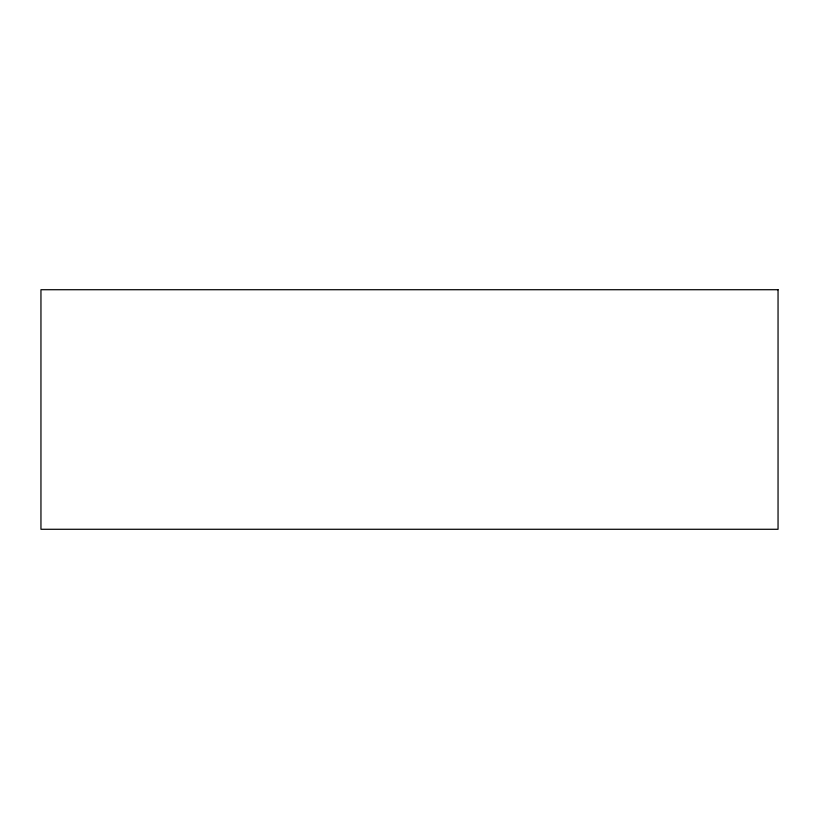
<?xml version="1.0" encoding="UTF-8"?>
<svg xmlns="http://www.w3.org/2000/svg" width="819" height="819" viewBox="0 0 819 819"><rect width="100%" height="100%" fill="white"/><g stroke="black" fill="none" stroke-linecap="round" stroke-linejoin="round"><path stroke-width="1.23" d="M778.05 289.721L40.95 289.721L40.95 529.279L778.05 529.279L778.05 289.721"/></g></svg>
